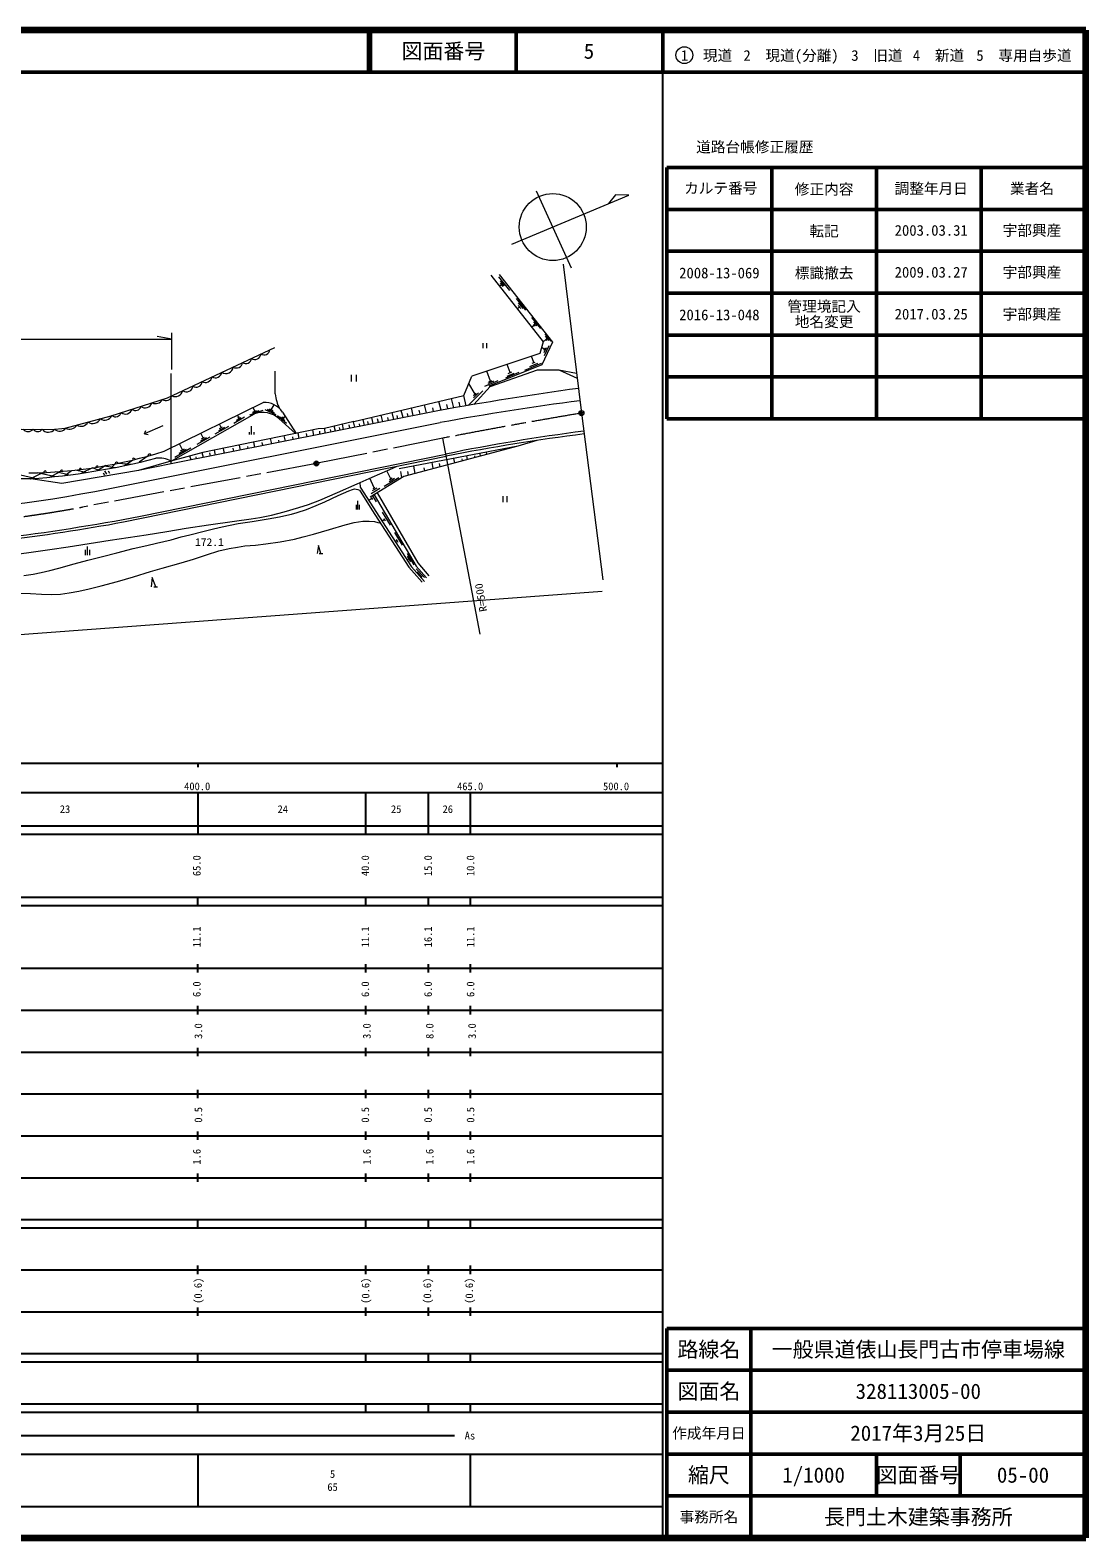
# Model space of a CAD drawing. Units: millimetres, scale not verified. Extents: x 40000 to 680000, y 20000 to 380000.
# Drawn here: x 427963 to 680000, y 20000 to 380000 of the extents above; entities that cross this region are included whole.
import ezdxf
from ezdxf.enums import TextEntityAlignment as Align

# ---------------------------------------------------------------- set-up
doc = ezdxf.new("R2010")
doc.units = ezdxf.units.MM
doc.header["$LTSCALE"] = 1000
doc.header["$PDMODE"] = 32
doc.header["$PDSIZE"] = 500
doc.linetypes.add('CHAIN', pattern=[18.5, 12, -1.5, 3.5, -1.5])
for name, color, linetype, lineweight in [('M-BGD', 7, 'Continuous', 13), ('M-BMK', 2, 'CHAIN', 13), ('M-STR-HTXT', 7, 'Continuous', 13), ('M-TTL', 2, 'Continuous', 140), ('M-TTL-BAND', 7, 'Continuous', 25), ('M-TTL-FRAM', 2, 'Continuous', 50), ('M-TTL-LINE', 7, 'Continuous', 50), ('M-TTL-TXT', 7, 'Continuous', 13), ('M-WORK', 1, 'Continuous', 13)]:
    doc.layers.add(name, color=color, linetype=linetype, lineweight=lineweight)
doc.layers.add('M-OTRS', color=6, linetype='Continuous')
doc.styles.add('ＭＳ ゴシック', font='')
doc.styles.get('ＭＳ ゴシック').set_extended_font_data('MS Gothic')

msp = doc.modelspace()

# ---------------------------------------------------------------- linework, layer by layer
at = {"layer": 'M-BGD'}
for centre in [(559568, 288563), (496289, 276525)]:
    msp.add_circle(centre, 600, dxfattribs=at)
at = {"layer": 'M-BMK'}
for p, q in [((526475, 282578), (496289, 276525)), ((496289, 276525), (440426, 266129))]:
    msp.add_line(p, q, dxfattribs=at)
for centre, radius, start, end in [((797215, -1119903), 1428375, 99.5772, 100.92619), ((385540, 561065), 300000, 274.30031, 280.54194)]:
    msp.add_arc(centre, radius, start, end, dxfattribs=at)
at = {"layer": 'M-OTRS'}
for p in [(559568, 288563), (496289, 276525)]:
    msp.add_point(p, dxfattribs=at)
at = {"layer": 'M-STR-HTXT'}
for p, q in [((348965, 306200), (461779, 306200)), ((461779, 306200), (458266, 306820)), ((461779, 298957), (461779, 307738)), ((367105, 231381), (564553, 246067))]:
    msp.add_line(p, q, dxfattribs=at)
at = {"layer": 'M-TTL'}
for p, q in [((680000, 380000), (40000, 380000)), ((680000, 20000), (680000, 380000)), ((40000, 20000), (680000, 20000))]:
    msp.add_line(p, q, dxfattribs=at)
at = {"layer": 'M-TTL-BAND'}
for p, q in [((579000, 20000), (579000, 370000)), ((40000, 205000), (579000, 205000)), ((468000, 205000), (468000, 204000)), ((568000, 205000), (568000, 204000)), ((68000, 198000), (579000, 198000)), ((468000, 198000), (468000, 188000)), ((508000, 198000), (508000, 188000)), ((523000, 198000), (523000, 188000)), ((533000, 198000), (533000, 188000)), ((40000, 190000), (579000, 190000)), ((40000, 188000), (579000, 188000)), ((40000, 173000), (579000, 173000)), ((468000, 171000), (468000, 173000)), ((508000, 173000), (508000, 171000)), ((523000, 173000), (523000, 171000)), ((533000, 173000), (533000, 171000)), ((40000, 171000), (579000, 171000)), ((40000, 156000), (579000, 156000)), ((468000, 155000), (468000, 157000)), ((508000, 157000), (508000, 155000)), ((523000, 157000), (523000, 155000)), ((533000, 157000), (533000, 155000)), ((46000, 146000), (579000, 146000)), ((468000, 145000), (468000, 147000)), ((508000, 147000), (508000, 145000)), ((523000, 147000), (523000, 145000)), ((533000, 147000), (533000, 145000)), ((468000, 135000), (468000, 137000)), ((508000, 137000), (508000, 135000)), ((523000, 137000), (523000, 135000)), ((533000, 137000), (533000, 135000)), ((52000, 136000), (579000, 136000)), ((46000, 126000), (579000, 126000)), ((468000, 125000), (468000, 127000)), ((508000, 127000), (508000, 125000)), ((523000, 127000), (523000, 125000)), ((533000, 127000), (533000, 125000)), ((52000, 116000), (579000, 116000)), ((468000, 115000), (468000, 117000)), ((508000, 117000), (508000, 115000)), ((523000, 117000), (523000, 115000)), ((533000, 117000), (533000, 115000)), ((46000, 106000), (579000, 106000)), ((468000, 105000), (468000, 107000)), ((508000, 107000), (508000, 105000)), ((523000, 107000), (523000, 105000)), ((533000, 107000), (533000, 105000)), ((40000, 96000), (579000, 96000)), ((40000, 94000), (579000, 94000)), ((468000, 94000), (468000, 96000)), ((508000, 96000), (508000, 94000)), ((523000, 96000), (523000, 94000)), ((533000, 96000), (533000, 94000)), ((49000, 84000), (579000, 84000)), ((468000, 83000), (468000, 85000)), ((508000, 85000), (508000, 83000)), ((523000, 85000), (523000, 83000)), ((533000, 85000), (533000, 83000)), ((40000, 74000), (579000, 74000)), ((468000, 73000), (468000, 75000)), ((508000, 75000), (508000, 73000)), ((523000, 75000), (523000, 73000)), ((533000, 75000), (533000, 73000)), ((40000, 64000), (579000, 64000)), ((40000, 62000), (579000, 62000)), ((468000, 62000), (468000, 64000)), ((508000, 64000), (508000, 62000)), ((523000, 64000), (523000, 62000)), ((533000, 64000), (533000, 62000)), ((40000, 52000), (579000, 52000)), ((468000, 50000), (468000, 52000)), ((508000, 52000), (508000, 50000)), ((523000, 52000), (523000, 50000)), ((533000, 52000), (533000, 50000)), ((40000, 50000), (579000, 50000)), ((70805, 44406), (529289, 44406)), ((40000, 40000), (579000, 40000)), ((468000, 40000), (468000, 27500)), ((533000, 40000), (533000, 27500)), ((68000, 27500), (579000, 27500))]:
    msp.add_line(p, q, dxfattribs=at)
at = {"layer": 'M-TTL-FRAM'}
for p, q in [((580000, 347197), (580000, 287197)), ((580000, 347197), (680000, 347197)), ((580000, 287197), (680000, 287197)), ((680000, 70000), (580000, 70000)), ((580000, 70000), (580000, 20000))]:
    msp.add_line(p, q, dxfattribs=at)
at = {"layer": 'M-TTL-LINE'}
for p, q in [((508747, 380000), (508747, 370000)), ((509247, 380000), (509247, 370000)), ((543997, 380000), (543997, 370000)), ((579000, 380000), (579000, 370000)), ((40000, 370000), (680000, 370000)), ((605000, 347197), (605000, 287197)), ((630000, 347197), (630000, 287197)), ((655000, 347197), (655000, 287197)), ((580000, 337197), (680000, 337197)), ((580000, 327197), (680000, 327197)), ((580000, 317197), (680000, 317197)), ((580000, 307197), (680000, 307197)), ((580000, 297197), (680000, 297197)), ((600000, 70000), (600000, 20000)), ((680000, 60000), (580000, 60000)), ((680000, 50000), (580000, 50000)), ((680000, 40000), (580000, 40000)), ((630000, 40000), (630000, 30000)), ((650000, 40000), (650000, 30000)), ((680000, 30000), (580000, 30000))]:
    msp.add_line(p, q, dxfattribs=at)
at = {"layer": 'M-TTL-TXT'}
msp.add_circle((584147, 374034), 2000, dxfattribs=at)
at = {"layer": 'M-WORK'}
for p, q in [((542973, 328899), (570907, 340618)), ((557233, 323177), (548819, 341553)), ((567741, 340691), (566070, 338589)), ((570907, 340618), (567741, 340691)), ((555246, 324154), (559568, 288563)), ((537955, 321458), (550478, 305605)), ((539745, 321112), (542408, 317837)), ((539915, 321626), (552703, 305475)), ((540505, 319184), (540052, 318804)), ((540147, 320175), (541163, 318925)), ((540176, 319589), (540800, 318821)), ((543961, 315928), (546240, 313124)), ((544804, 313898), (544276, 313456)), ((544462, 314869), (545558, 313520)), ((544508, 314261), (545099, 313535)), ((547637, 311407), (549784, 308767)), ((548123, 310366), (548939, 309363)), ((548167, 309762), (548520, 309328)), ((548343, 309545), (547756, 309051)), ((551153, 306089), (550427, 305670)), ((550809, 307507), (552241, 305745)), ((550905, 306945), (551754, 305901)), ((551003, 306275), (551304, 305904)), ((549621, 302776), (533397, 297415)), ((536094, 304072), (536094, 305251)), ((536971, 304072), (536971, 305251)), ((550478, 305605), (549621, 302776)), ((550696, 303813), (550048, 304187)), ((552703, 305475), (550155, 300047)), ((550827, 304104), (550564, 303523)), ((550691, 303027), (551227, 304214)), ((551800, 304629), (550706, 302205)), ((550155, 300047), (537490, 295014)), ((537788, 294897), (549071, 298881)), ((542538, 298223), (541819, 300198)), ((546075, 298843), (550034, 300518)), ((547270, 299689), (549146, 300483)), ((548174, 300609), (547625, 302117)), ((547852, 300472), (548496, 300745)), ((549071, 298881), (554165, 298881)), ((554165, 298881), (558407, 298123)), ((554165, 298881), (558550, 296940)), ((461608, 276413), (461608, 298008)), ((486445, 293143), (486445, 298570)), ((504653, 296101), (504653, 297702)), ((505841, 296101), (505841, 297702)), ((531477, 292764), (533397, 297415)), ((534169, 293052), (532669, 295651)), ((539610, 296281), (536422, 294932)), ((537833, 296217), (536968, 298595)), ((537346, 295694), (538656, 296248)), ((537457, 296058), (538209, 296376)), ((544600, 298218), (541412, 296869)), ((541866, 297401), (543527, 298104)), ((542123, 298048), (542953, 298399)), ((505246, 286520), (531477, 292764)), ((529087, 289802), (528548, 292067)), ((532056, 290313), (531477, 292764)), ((536069, 293864), (532550, 290397)), ((533844, 292198), (535029, 293365)), ((533845, 292733), (534414, 293293)), ((533890, 290624), (537788, 294897)), ((459969, 279466), (483592, 291086)), ((525318, 289138), (461608, 276413)), ((461608, 277087), (481536, 288388)), ((477755, 287532), (477485, 288082)), ((483532, 289198), (480355, 288073)), ((481037, 288621), (482633, 289187)), ((481190, 288903), (482033, 289201)), ((481611, 289052), (481192, 289905)), ((483962, 289441), (486620, 288212)), ((484527, 289463), (486195, 288692)), ((485054, 289563), (485939, 289154)), ((485497, 289359), (486201, 290561)), ((486980, 288021), (489146, 286175)), ((488179, 288780), (491506, 283721)), ((512151, 286508), (511778, 288075)), ((514758, 287029), (514362, 288690)), ((515772, 287231), (515584, 288018)), ((516978, 287472), (516563, 289214)), ((518227, 287722), (518049, 288471)), ((519416, 287959), (518980, 289789)), ((521098, 288295), (520873, 289241)), ((522612, 288598), (522149, 290544)), ((524297, 288934), (524088, 289809)), ((526057, 289270), (525560, 291356)), ((527669, 289554), (527423, 290587)), ((530630, 290069), (530362, 291197)), ((559568, 288563), (564709, 248738)), ((443393, 269877), (525822, 286285)), ((459632, 285496), (455270, 283603)), ((455270, 283603), (455565, 284415)), ((496733, 284798), (469200, 279126)), ((472158, 283623), (475376, 285477)), ((473005, 284407), (474409, 285216)), ((473546, 285107), (473135, 285942)), ((473184, 284898), (473908, 285315)), ((476554, 286156), (479122, 287636)), ((477229, 286842), (478374, 287501)), ((477529, 287402), (477981, 287662)), ((480829, 283432), (480829, 285425)), ((487360, 287299), (491282, 283675)), ((487767, 287698), (488794, 286823)), ((488228, 287657), (488639, 287306)), ((488433, 287482), (488852, 287757)), ((495726, 283227), (495457, 284535)), ((498202, 284896), (496733, 284798)), ((505246, 286520), (498202, 284896)), ((498360, 283754), (498283, 284915)), ((499812, 284044), (499678, 284625)), ((500829, 284247), (500554, 285439)), ((501937, 284468), (501780, 285152)), ((502793, 284639), (502505, 285888)), ((504301, 284940), (504115, 285747)), ((505440, 285168), (505134, 286494)), ((506708, 285421), (506567, 286014)), ((507773, 285634), (507438, 287042)), ((508748, 285828), (508576, 286550)), ((509884, 286055), (509531, 287540)), ((511118, 286302), (510907, 287185)), ((513521, 286782), (513346, 287517)), ((455270, 283603), (456121, 283453)), ((464326, 279793), (463607, 281256)), ((467827, 281127), (470946, 282924)), ((468606, 281872), (470059, 282710)), ((469238, 282624), (468683, 283753)), ((468879, 282417), (469597, 282831)), ((478189, 279725), (477941, 280926)), ((480304, 283432), (480304, 284015)), ((481329, 284015), (481329, 283432)), ((481598, 280406), (481347, 281628)), ((483530, 280791), (483374, 281550)), ((485634, 281212), (485377, 282458)), ((487437, 281572), (487328, 282100)), ((488905, 281865), (488644, 283131)), ((490785, 282241), (490654, 282879)), ((492225, 282528), (491960, 283815)), ((494133, 282909), (493967, 283715)), ((497150, 283512), (497102, 284228)), ((535422, 235763), (526475, 282578)), ((548901, 282040), (544396, 280650)), ((450250, 262571), (527302, 278251)), ((450464, 276026), (452446, 277370)), ((456131, 278326), (454016, 276807)), ((454334, 263969), (527201, 278781)), ((469200, 279126), (461568, 277076)), ((462530, 278074), (466290, 280241)), ((463572, 278971), (465296, 279965)), ((463874, 279533), (464778, 280054)), ((466374, 277365), (466123, 278299)), ((467701, 277630), (467564, 278140)), ((469328, 277955), (469026, 279079)), ((470984, 278286), (470821, 279078)), ((472209, 278530), (471969, 279696)), ((474332, 278954), (474089, 280133)), ((476556, 279399), (476399, 280162)), ((480034, 280093), (479931, 280594)), ((544396, 280650), (516027, 275244)), ((544396, 280650), (517136, 273442)), ((529360, 276675), (529098, 277735)), ((531196, 277160), (531106, 277632)), ((532381, 277473), (532218, 278330)), ((534194, 277953), (534111, 278386)), ((535496, 278297), (535375, 278931)), ((536996, 278694), (536922, 279226)), ((429100, 272961), (423306, 274266)), ((427974, 272887), (430967, 274356)), ((433721, 273391), (429622, 274307)), ((432644, 273279), (435094, 274606)), ((437131, 273790), (434000, 274525)), ((453849, 274879), (435516, 271718)), ((436271, 273683), (437851, 274859)), ((441287, 274371), (438731, 274954)), ((442856, 275496), (440226, 274213)), ((444399, 274874), (442856, 275496)), ((446006, 276015), (443926, 274794)), ((445361, 274308), (445683, 273750)), ((445652, 275952), (448336, 275596)), ((446299, 273974), (445831, 274785)), ((446550, 274740), (446872, 274183)), ((447263, 275390), (448295, 276451)), ((448968, 276589), (452025, 276360)), ((461568, 277076), (453849, 274879)), ((461608, 276413), (453849, 274879)), ((514064, 272884), (513124, 274778)), ((516691, 273166), (516422, 274579)), ((518256, 273739), (518096, 274579)), ((519872, 274166), (519539, 275914)), ((522181, 274776), (522042, 275507)), ((524175, 275304), (523901, 276745)), ((525864, 275750), (525715, 276536)), ((428151, 272888), (409998, 272848)), ((435516, 271718), (428151, 272888)), ((510068, 270682), (509061, 273011)), ((517136, 273442), (509174, 268498)), ((509411, 269399), (511432, 270651)), ((509683, 270042), (510804, 270736)), ((509835, 270537), (510302, 270827)), ((512499, 271142), (515990, 273189)), ((513636, 272219), (514984, 273009)), ((513722, 272684), (514406, 273085)), ((505839, 265532), (505839, 266691)), ((506167, 265532), (506167, 267608)), ((506616, 265532), (506616, 266691)), ((509509, 268157), (508791, 267694)), ((509356, 268410), (509662, 267903)), ((509674, 268809), (510543, 267363)), ((540882, 267315), (540882, 268713)), ((541839, 267315), (541839, 268713)), ((512536, 263121), (511970, 262756)), ((512025, 264898), (513878, 261817)), ((512371, 263397), (512702, 262846)), ((514961, 260015), (516763, 257018)), ((441141, 254643), (441141, 255910)), ((441650, 254643), (441650, 256702)), ((442189, 254643), (442189, 255910)), ((496798, 256914), (496491, 255037)), ((497375, 255037), (496798, 256914)), ((515545, 258117), (515129, 257849)), ((515316, 258498), (515774, 257736)), ((496938, 255037), (497811, 255037)), ((518348, 253731), (517947, 253473)), ((517962, 254383), (518734, 253078)), ((517969, 255012), (519545, 252345)), ((457096, 249302), (456817, 247050)), ((457933, 247050), (457096, 249302)), ((520116, 251361), (522091, 249299)), ((520349, 250671), (521558, 249409)), ((520954, 250040), (520753, 249863)), ((457486, 247050), (458381, 247050))]:
    msp.add_line(p, q, dxfattribs=at)
for points in [[(301412, 290459), (307933, 288898), (316399, 287569), (323938, 286934), (347967, 286562), (364952, 285882), (389456, 285108), (433083, 284667), (436299, 284962), (447312, 287931), (460784, 292199), (486340, 304233)], [(425302, 254929), (428212, 255319), (432674, 255972), (437068, 256663), (443571, 257666), (447095, 258235), (455633, 259511), (460613, 260296), (465201, 261055), (470514, 261849), (476722, 262734), (480719, 263329), (482817, 263667), (485574, 264214), (488628, 265010), (492132, 266008), (494379, 266743), (497155, 267763), (501349, 269631), (506030, 271700), (509594, 273242), (513304, 274856), (514562, 275383), (515599, 275869)], [(426480, 249811), (428683, 250125), (430559, 250493), (432661, 250998), (434799, 251546), (438464, 252531), (441750, 253417), (445249, 254296), (448687, 255218), (452595, 256224), (455857, 256985), (458127, 257522), (461596, 258329), (464009, 258995), (466060, 259520), (469524, 260376), (471712, 260929), (473837, 261444), (477635, 262207), (480967, 262712), (484754, 263301), (487472, 263830), (489204, 264186), (490356, 264423), (491724, 264824), (493907, 265566), (496264, 266530), (498333, 267411), (501499, 268908), (504023, 269978), (504885, 270355), (505384, 270440), (505759, 270427), (506195, 270348), (506560, 270183), (506942, 269677), (509537, 265465), (518390, 251764), (521579, 248224)], [(506676, 271980), (506727, 270899), (518979, 251870), (522101, 248339)], [(510092, 269069), (520135, 252016), (522602, 249264)], [(510827, 269525), (520505, 252812), (523110, 249719)], [(425236, 245604), (428046, 245504), (430700, 245344), (433023, 245224), (435215, 245347), (437307, 245623), (439564, 246034), (442051, 246567), (444920, 247311), (448827, 248348), (452654, 249451), (456733, 250763), (459442, 251535), (464028, 252817), (466948, 253680), (470033, 254698), (472991, 255699), (475453, 256261), (477456, 256589), (479244, 256833), (481759, 257053), (484266, 257316), (487689, 257844), (491070, 258499), (493129, 259010), (495580, 259629), (499448, 260802), (503154, 261922), (505303, 262468), (507425, 262727), (508931, 262797), (510169, 262678), (510992, 262418), (511417, 262400)]]:
    msp.add_lwpolyline(points, dxfattribs=at)
msp.add_circle((552737, 332996), 8000, dxfattribs=at)
for centre, radius, start, end in [((481627, 302813), 1454, 235.06343, 355.36747), ((483854, 303795), 1346, 234.72183, 355.70907), ((474717, 299705), 1709, 235.26453, 355.16637), ((477206, 300812), 1477, 237.85637, 352.57454), ((479446, 301730), 1353, 235.016, 355.41491), ((467625, 296120), 1358, 233.01743, 357.41347), ((469757, 297533), 1666, 242.25048, 348.18042), ((472168, 298591), 1602, 240.85378, 349.57712), ((457868, 292758), 1938, 244.40352, 330.75013), ((460363, 293021), 1454, 236.40058, 345.76791), ((462558, 294439), 1942, 246.11136, 344.31955), ((465308, 295132), 1502, 234.11702, 356.31389), ((498052, 294688), 11709, 187.58, 205.57174), ((684323, -602687), 905889, 97.96152, 100.10912), ((448349, 289085), 1415, 231.33455, 343.81909), ((450727, 290007), 1665, 232.27865, 342.87499), ((453167, 290419), 1239, 226.73021, 348.42344), ((455408, 291529), 1703, 232.91021, 342.24343), ((483470, 282614), 6090, 50.30039, 108.52432), ((483938, 286059), 5039, 32.68444, 93.93757), ((649896, -395007), 692498, 97.52499, 100.32142), ((427494, 285769), 1611, 219.85404, 318.98686), ((429773, 285418), 1276, 213.62786, 325.21304), ((432308, 285971), 1963, 220.74748, 321.00661), ((435036, 285961), 1716, 225.53121, 326.22376), ((437441, 286621), 1888, 238.79898, 331.37582), ((440108, 287263), 1847, 236.86364, 333.31115), ((442922, 288020), 1967, 233.72802, 336.44677), ((445803, 288681), 1804, 233.33216, 337.12303), ((617832, -165093), 453032, 97.31821, 101.54012), ((612433, -143527), 430283, 96.97093, 101.41118), ((426283, 385779), 111522, 270.706, 287.58123), ((415582, 443132), 170708, 274.22241, 284.37545), ((452728, 277474), 301, 7.02665, 200.41634), ((456501, 278422), 383, 16.80392, 194.63748), ((458714, 271707), 6108, 61.72074, 97.05302), ((431539, 274431), 312, 353.5402, 191.86559), ((435466, 274644), 301, 3.33482, 186.11201), ((439981, 275155), 213, 352.78442, 201.33273), ((443950, 275660), 270, 10.33486, 187.89421), ((448636, 276498), 344, 15.33839, 187.78195), ((383345, 584914), 320709, 261.43286, 280.79155), ((365228, 722594), 467200, 276.82543, 280.99497), ((360533, 752157), 497739, 276.99747, 280.38427)]:
    msp.add_arc(centre, radius, start, end, dxfattribs=at)

# ---------------------------------------------------------------- texts
at = {"layer": 'M-TTL-BAND', "style": 'ＭＳ ゴシック'}
for s, p in [('400.0', (467844, 199445)), ('465.0', (533000, 199445)), ('500.0', (567844, 199445)), ('23', (436285, 194000)), ('24', (488272, 194000)), ('25', (515356, 194000)), ('26', (527669, 194000)), ('As', (532955, 44406)), ('5', (500162, 35238)), ('65', (500162, 32131))]:
    msp.add_text(s, height=1833, dxfattribs=at).set_placement(p, align=Align.MIDDLE_CENTER)
for s, p in [('65.0', (467740, 180500)), ('40.0', (507959, 180500)), ('15.0', (522959, 180500)), ('10.0', (533085, 180500)), ('11.1', (467740, 163500)), ('11.1', (507959, 163500)), ('16.1', (522959, 163500)), ('11.1', (533085, 163500)), ('6.0', (467740, 151000)), ('6.0', (507959, 151000)), ('6.0', (522959, 151000)), ('6.0', (533085, 151000)), ('3.0', (468115, 141000)), ('3.0', (508334, 141000)), ('8.0', (523334, 141000)), ('3.0', (533460, 141000)), ('0.5', (468115, 121000)), ('0.5', (507959, 121000)), ('0.5', (522959, 121000)), ('0.5', (533085, 121000)), ('1.6', (467740, 111000)), ('1.6', (508334, 111000)), ('1.6', (523334, 111000)), ('1.6', (533085, 111000)), ('(0.6)', (468032, 79000)), ('(0.6)', (508032, 79000)), ('(0.6)', (522783, 79000)), ('(0.6)', (532783, 79000))]:
    msp.add_text(s, height=1833, rotation=90, dxfattribs=at).set_placement(p, align=Align.MIDDLE_CENTER)
at = {"layer": 'M-TTL-TXT', "style": 'ＭＳ ゴシック'}
for s, height, p in [('図面番号', 3666, (526622, 375000)), ('5', 3666, (561372, 375000)), ('1\u3000現道', 2566, (589448, 373958)), ('2\u3000現道(分離)', 2566, (609619, 373958)), ('3\u3000旧道', 2566, (630121, 373958)), ('4\u3000新道', 2566, (644824, 373958)), ('5\u3000専用自歩道', 2566, (665228, 373958)), ('道路台帳修正履歴', 2566, (600968, 352113)), ('カルテ番号', 2566, (592839, 342277)), ('修正内容', 2566, (617509, 342023)), ('調整年月日', 2566, (643089, 342197)), ('業者名', 2566, (667134, 342197)), ('転記', 2566, (617509, 332023)), ('2003.03.31', 2566, (643089, 332197)), ('宇部興産', 2566, (667134, 332197)), ('2008-13-069', 2566, (592509, 322023)), ('標識撤去', 2566, (617509, 322023)), ('2009.03.27', 2566, (643089, 322197)), ('宇部興産', 2566, (667134, 322197)), ('2016-13-048', 2566, (592509, 312023)), ('管理境記入', 2566, (617509, 314060)), ('2017.03.25', 2566, (643089, 312197)), ('宇部興産', 2566, (667134, 312197)), ('地名変更', 2566, (617509, 310393)), ('路線名', 3666, (590000, 65000)), ('一般県道俵山長門古市停車場線', 3666, (640000, 65000)), ('図面名', 3666, (590000, 55000)), ('328113005-00', 3666, (640000, 55000)), ('2017年3月25日', 3666, (640000, 45000)), ('作成年月日', 2566, (590000, 45000)), ('縮尺', 3666, (590000, 35000)), ('1/1000', 3666, (615000, 35000)), ('図面番号', 3666, (640000, 35000)), ('05-00', 3666, (665000, 35000)), ('事務所名', 2566, (590000, 25000)), ('長門土木建築事務所', 3666, (640000, 25000))]:
    msp.add_text(s, height=height, dxfattribs=at).set_placement(p, align=Align.MIDDLE_CENTER)
at = {"layer": 'M-WORK', "style": 'ＭＳ ゴシック', "width": 1.1}
msp.add_text('172.1', height=1833, dxfattribs=at).set_placement((470761, 257758), align=Align.MIDDLE_CENTER)
msp.add_text('R=500', height=1833, rotation=99.858, dxfattribs=at).set_placement((535574, 244518), align=Align.MIDDLE_CENTER)

doc.saveas('drawing.dxf')
